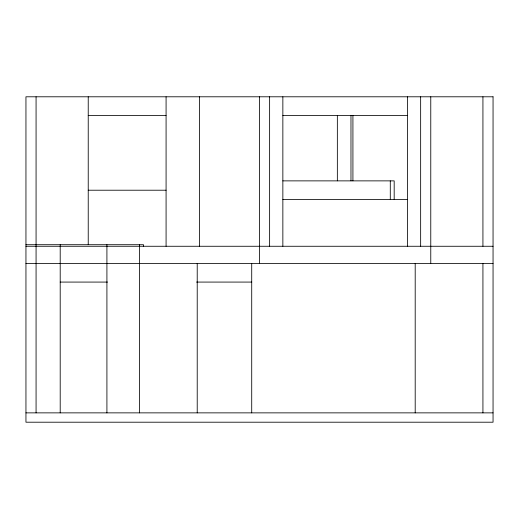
<?xml version="1.0" encoding="UTF-8"?>
<svg xmlns="http://www.w3.org/2000/svg" width="519" height="519" viewBox="0 0 519 519"><rect width="100%" height="100%" fill="white"/><g stroke="black" fill="none" stroke-linecap="round" stroke-linejoin="round"><path stroke-width="0.78" d="M88.23 115.478L166.08 115.478M282.855 115.478L407.415 115.478M282.816 180.872L394.181 180.872L394.181 199.439M88.23 190.214L166.08 190.214M282.855 199.556L407.415 199.556M25.95 244.709L143.504 244.709L143.504 246.324M25.95 246.266L493.05 246.266M25.95 263.393L493.05 263.393M60.204 282.077L107.537 282.077M196.571 282.077L251.715 282.077M25.95 412.865L493.05 412.865M482.93 96.793L482.93 246.266M482.93 263.393L482.93 412.865M430.77 96.793L430.77 263.393M420.649 96.793L420.649 246.266M415.2 263.393L415.2 412.865M407.415 96.793L407.415 246.266M390.288 180.872L390.288 199.439M352.92 115.374L352.92 180.82M350.974 115.374L350.974 180.82M337.35 115.374L337.35 180.82M282.855 96.793L282.855 246.266M269.621 96.793L269.621 246.266M259.5 96.793L259.5 263.393M251.715 263.393L251.715 412.865M199.556 96.793L199.556 246.266M197.22 263.393L197.22 412.865M166.08 96.793L166.08 246.266M139.611 244.709L139.611 412.865M106.914 244.709L106.914 412.865M88.23 96.793L88.23 244.663M60.204 244.709L60.204 412.865M36.071 96.793L36.071 412.865M493.05 96.793L25.95 96.793L25.95 422.207L493.05 422.207L493.05 96.793"/></g></svg>
